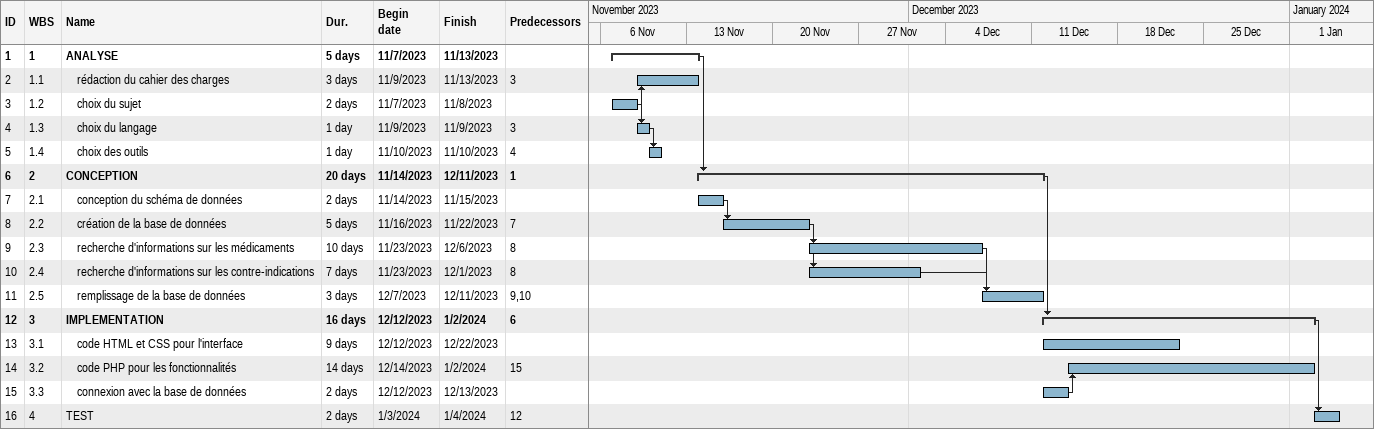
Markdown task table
| ID | WBS | Task | Duration | Start | Finish | Predecessors |
|---|---|---|---|---|---|---|
| 1 | 1 | **ANALYSE** | 5d | 2023-11-07 | 2023-11-13 |  |
| 2 | 1.1 | rédaction du cahier des charges | 3d | 2023-11-09 | 2023-11-13 | 3 |
| 3 | 1.2 | choix du sujet | 2d | 2023-11-07 | 2023-11-08 |  |
| 4 | 1.3 | choix du langage | 1d | 2023-11-09 | 2023-11-09 | 3 |
| 5 | 1.4 | choix des outils | 1d | 2023-11-10 | 2023-11-10 | 4 |
| 6 | 2 | **CONCEPTION** | 20d | 2023-11-14 | 2023-12-11 | 1 |
| 7 | 2.1 | conception du schéma de données | 2d | 2023-11-14 | 2023-11-15 |  |
| 8 | 2.2 | création de la base de données | 5d | 2023-11-16 | 2023-11-22 | 7 |
| 9 | 2.3 | recherche d'informations sur les médicaments | 10d | 2023-11-23 | 2023-12-06 | 8 |
| 10 | 2.4 | recherche d'informations sur les contre-indications | 7d | 2023-11-23 | 2023-12-01 | 8 |
| 11 | 2.5 | remplissage de la base de données | 3d | 2023-12-07 | 2023-12-11 | 9, 10 |
| 12 | 3 | **IMPLEMENTATION** | 16d | 2023-12-12 | 2024-01-02 | 6 |
| 13 | 3.1 | code HTML et CSS pour l'interface | 9d | 2023-12-12 | 2023-12-22 |  |
| 14 | 3.2 | code PHP pour les fonctionnalités | 14d | 2023-12-14 | 2024-01-02 | 15 |
| 15 | 3.3 | connexion avec la base de données | 2d | 2023-12-12 | 2023-12-13 |  |
| 16 | 4 | TEST | 2d | 2024-01-03 | 2024-01-04 | 12 |
